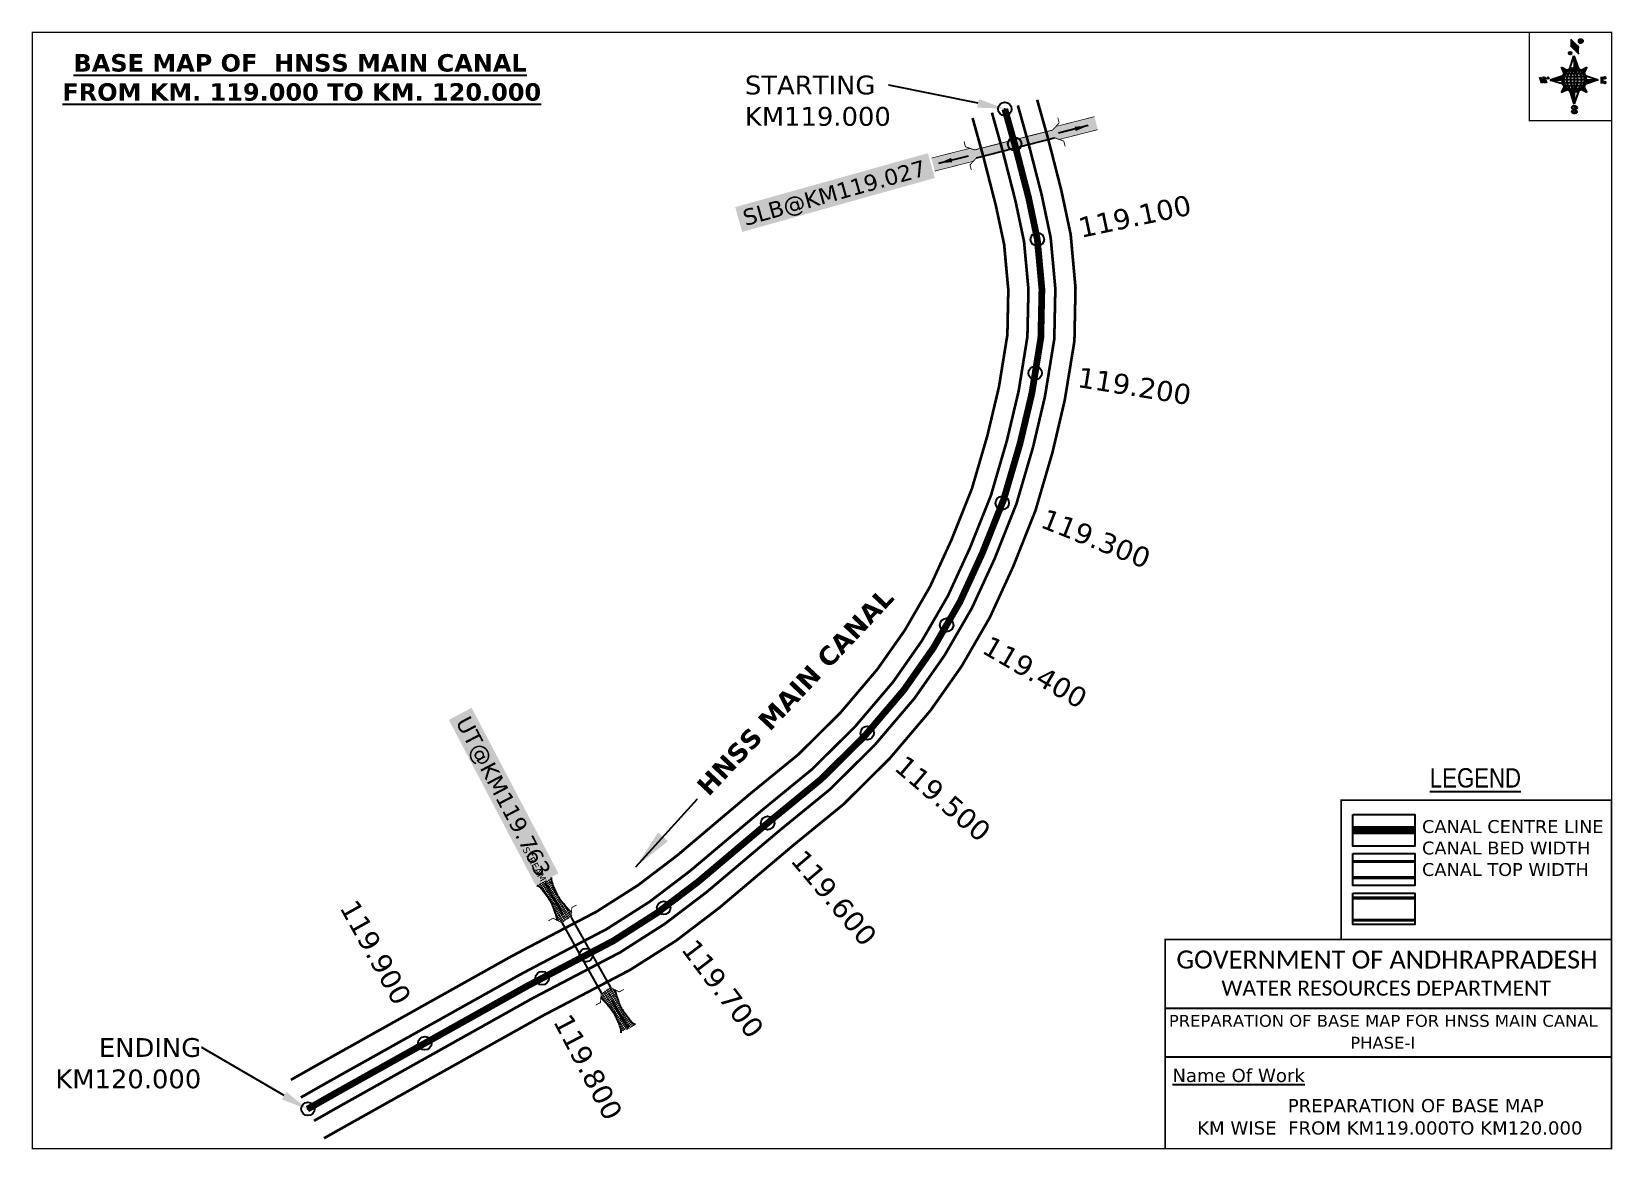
# Model space of a CAD drawing. Header units: inches. Extents: x 766768 to 767944, y 1703042 to 1703874.
import ezdxf
from ezdxf import colors
from ezdxf.entities.mleader import LeaderData, LeaderLine
from ezdxf.enums import TextEntityAlignment as Align
from ezdxf.math import Vec2, Vec3

# ---------------------------------------------------------------- set-up
doc = ezdxf.new("R2010")
doc.units = ezdxf.units.IN
doc.header["$MEASUREMENT"] = 0
doc.header["$PDMODE"] = 32
doc.header["$PDSIZE"] = 10
doc.linetypes.add('ACAD_ISO02W100', pattern=[15, 12, -3])
doc.linetypes.add('HIDDEN2', pattern=[0.1875, 0.125, -0.0625])
for name, color, linetype in [('AQUADUCT', 1, 'Continuous'), ('bord', 1, 'Continuous'), ('CANAL1', 1, 'Continuous'), ('CSMark', 72, 'Continuous'), ('DCBMS', 232, 'Continuous'), ('PAGE', 7, 'Continuous'), ('STRUCTURE', 5, 'Continuous'), ('TEXT', 7, 'Continuous')]:
    doc.layers.add(name, color=color, linetype=linetype)
doc.styles.add('ARIALN', font='ARIALN_1.TTF')
doc.styles.get("Standard").update_dxf_attribs({"font": 'verdana_0.ttf'})
doc.dimstyles.get("Standard").update_dxf_attribs({"dimtxt": 0.18, "dimasz": 0.18, "dimexe": 0.18, "dimexo": 0.0625, "dimgap": 0.09, "dimtad": 0, "dimtih": 1, "dimtoh": 1, "dimdec": 4, "dimzin": 0, "dimdsep": 46, "dimtxsty": 'Standard', "dimcen": 0.09, "dimadec": 0, "dimazin": 0, "dimtfac": 1, "dimtdec": 4, "dimtofl": 0, "dimtmove": 0, "dimatfit": 3, "dimfxl": 0, "dimtolj": 1, "dimtzin": 0, "dimarcsym": 0})
pattern_1 = [(267.297113149, (-8720374.938, 50637915.138), (10.5367255337, -0.497431438), [])]
pattern_2 = [(357.297113149, (-8720374.938, 50637915.138), (0.497431438, 10.5367255337), [])]

# ---------------------------------------------------------------- blocks, each defined once
blk = doc.blocks.new('*X16')
at = {"color": 0, "linetype": 'Continuous'}
for p, q in [((6321.6, 240.5), (6322.3, 241.2)), ((6321.6, 240.3), (6322.3, 241)), ((6321.6, 240.1), (6322.3, 240.8)), ((6321.6, 239.9), (6322.4, 240.7)), ((6321.6, 239.8), (6322.4, 240.6)), ((6321.6, 239.6), (6322.5, 240.5)), ((6321.6, 239.4), (6322.5, 240.3)), ((6321.6, 239.2), (6322.6, 240.2)), ((6321.7, 239.1), (6322.6, 240.1)), ((6321.8, 240.8), (6322.4, 241.4)), ((6321.8, 239), (6322.7, 240)), ((6321.8, 239), (6322.8, 239.9)), ((6321.9, 238.9), (6322.9, 239.8)), ((6322, 238.8), (6323, 239.7)), ((6322.1, 241.3), (6322.4, 241.6)), ((6322.1, 238.7), (6323.1, 239.6)), ((6322.2, 238.6), (6323.1, 239.6)), ((6322.3, 238.5), (6323.2, 239.5)), ((6322.4, 238.5), (6323.3, 239.4)), ((6322.5, 238.4), (6323.4, 239.3)), ((6322.7, 238.4), (6323.6, 239.3)), ((6322.8, 238.3), (6323.7, 239.2)), ((6322.9, 238.3), (6323.8, 239.1)), ((6323.1, 238.2), (6323.9, 239.1)), ((6323.2, 238.2), (6324, 239)), ((6323.3, 238.2), (6324.2, 239)), ((6323.5, 238.1), (6324.3, 238.9)), ((6323.7, 238.1), (6324.4, 238.9)), ((6323.8, 238.1), (6324.6, 238.8)), ((6324.1, 238.2), (6324.7, 238.8)), ((6324.3, 238.3), (6324.9, 238.8)), ((6324.6, 238.3), (6325.1, 238.8)), ((6324.8, 238.4), (6325.2, 238.8)), ((6325.1, 238.5), (6325.4, 238.8)), ((6325.4, 238.6), (6325.6, 238.8))]:
    blk.add_line(p, q, dxfattribs=at)
blk = doc.blocks.new('*X15')
at = {"color": 0, "linetype": 'Continuous'}
for p, q in [((6324.4, 240.3), (6324.5, 240.4)), ((6324.6, 240.3), (6324.8, 240.5)), ((6324.7, 240.2), (6325, 240.5)), ((6324.8, 240.2), (6325.2, 240.6)), ((6325, 240.1), (6325.5, 240.6)), ((6325.1, 240.1), (6325.6, 240.6)), ((6325.2, 240), (6325.8, 240.6)), ((6325.3, 240), (6326, 240.6)), ((6325.4, 239.9), (6326.1, 240.6)), ((6325.5, 239.8), (6326.2, 240.5)), ((6325.6, 239.8), (6326.3, 240.5)), ((6325.7, 239.7), (6326.5, 240.4)), ((6325.9, 239.6), (6326.6, 240.3)), ((6326, 239.5), (6326.7, 240.3)), ((6326, 239.4), (6326.8, 240.2)), ((6326.1, 239.3), (6327, 240.2)), ((6326.2, 239.3), (6327.1, 240.1)), ((6326.3, 239.2), (6327.1, 240)), ((6326.4, 239.1), (6327.2, 239.9)), ((6326.5, 239), (6327.3, 239.8)), ((6326.5, 238.9), (6327.4, 239.7)), ((6326.6, 238.8), (6327.5, 239.6)), ((6326.7, 238.7), (6327.5, 239.5)), ((6326.8, 238.6), (6327.6, 239.4)), ((6326.8, 238.5), (6327.7, 239.3)), ((6326.8, 236.5), (6327.4, 237)), ((6326.9, 238.3), (6327.8, 239.2)), ((6326.9, 238.2), (6327.9, 239.1)), ((6326.9, 236.8), (6327.6, 237.4)), ((6327, 238.1), (6327.8, 239)), ((6327, 237.9), (6327.8, 238.8)), ((6327, 237.8), (6327.8, 238.6)), ((6327, 237.6), (6327.8, 238.4)), ((6327, 237.4), (6327.8, 238.2)), ((6327, 237.3), (6327.8, 238)), ((6327, 237.1), (6327.8, 237.9))]:
    blk.add_line(p, q, dxfattribs=at)
blk = doc.blocks.new('H')
at = {"layer": 'bord', "extrusion": (0.000427885, 0.004792, 0.999988)}
h = blk.add_hatch(dxfattribs=at)
h.set_pattern_fill('LINE', color=8, scale=84.387686, angle=-2.7029, style=0)
h.set_pattern_definition(pattern_2)
h.paths.add_polyline_path([(-492, 786, -0.090992), (-448, 775), (-486, 912)])
h = blk.add_hatch(dxfattribs=at)
h.set_pattern_fill('LINE', color=8, scale=84.387686, angle=-92.7029, style=0)
h.set_pattern_definition(pattern_1)
h.paths.add_polyline_path([(-625, 665, -0.090992), (-615, 710), (-751, 671)])
h = blk.add_hatch(dxfattribs=at)
h.set_pattern_fill('LINE', color=8, scale=84.387686, angle=-2.7029, style=0)
h.set_pattern_definition(pattern_2)
h.paths.add_polyline_path([(-504, 533, -0.090992), (-549, 543), (-510, 406)])
h = blk.add_hatch(dxfattribs=at)
h.set_pattern_fill('LINE', color=8, scale=84.387686, angle=-92.7029, style=0)
h.set_pattern_definition(pattern_1)
h.paths.add_polyline_path([(-246, 647), (-372, 653, -0.090992), (-382, 609)])
for p, q in [((-519, 1020, -1217), (-435, 927, -1216)), ((-516, 1087, -1217), (-432, 994, -1217)), ((-538, 774, -1216), (-487, 906, -1216)), ((-487, 906, -1216), (-493, 780, -1216)), ((-487, 906, -1216), (-448, 769, -1216)), ((-865, 701, -1215), (-847, 638, -1215)), ((-847, 700, -1215), (-829, 637, -1215)), ((-829, 699, -1215), (-811, 636, -1215)), ((-829, 699, -1215), (-811, 698, -1215)), ((-811, 698, -1215), (-794, 635, -1215)), ((-752, 665, -1215), (-615, 704, -1215)), ((-627, 794, -1216), (-567, 760, -1216)), ((-627, 794, -1216), (-584, 747, -1215)), ((-599, 731, -1215), (-627, 794, -1216)), ((-421, 753, -1216), (-359, 781, -1216)), ((-359, 781, -1216), (-405, 739, -1216)), ((-359, 781, -1216), (-392, 721, -1215)), ((-379, 693, -1215), (-246, 641, -1215)), ((-213, 669, -1215), (-217, 601, -1215)), ((-752, 665, -1215), (-625, 659, -1215)), ((-619, 614, -1215), (-752, 665, -1215)), ((-639, 526, -1214), (-606, 585, -1215)), ((-639, 526, -1214), (-593, 568, -1215)), ((-577, 553, -1215), (-639, 526, -1214)), ((-511, 400, -1214), (-549, 537, -1214)), ((-460, 533, -1215), (-511, 400, -1214)), ((-505, 527, -1214), (-511, 400, -1214)), ((-371, 513, -1214), (-431, 546, -1215)), ((-371, 513, -1214), (-414, 560, -1215)), ((-399, 576, -1215), (-371, 513, -1214)), ((-246, 641, -1215), (-383, 603, -1215)), ((-373, 647, -1215), (-246, 641, -1215)), ((-197, 600, -1215), (-194, 668, -1215))]:
    blk.add_line(p, q, dxfattribs=at)
at = {"layer": 'bord', "color": 8, "linetype": 'ByBlock', "extrusion": (0.000427885, 0.004792, 0.999988)}
for p, q in [((-375, 679, -1215), (-620, 691, -1215)), ((-386, 711, -1215), (-605, 722, -1215)), ((-411, 744, -1216), (-578, 752, -1216)), ((-493, 780, -1216), (-505, 527, -1214)), ((-373, 647, -1215), (-625, 659, -1215)), ((-378, 616, -1215), (-623, 628, -1215)), ((-392, 585, -1215), (-611, 595, -1215)), ((-420, 555, -1215), (-587, 562, -1215))]:
    blk.add_line(p, q, dxfattribs=at)
at = {"layer": 'bord', "extrusion": (0.000427885, 0.004792, 0.999988), "elevation": -1212}
for points, const_width in [([(-522, 960), (-516, 1093)], 1.61), ([(-434, 933), (-428, 1066)], 1.61), ([(-870, 707), (-846, 706)], 0.642), ([(-829, 643), (-821, 678)], 0.642), ([(-793, 641), (-782, 694)], 0.642), ([(-223, 676), (-174, 673)], 0.706), ([(-829, 643), (-855, 644)], 0.642), ([(-811, 642), (-784, 641)], 0.642), ([(-177, 605), (-226, 607)], 0.706), ([(-195, 645), (-185, 644)], 0.706)]:
    blk.add_lwpolyline(points, dxfattribs=dict(at, const_width=const_width))
for points, const_width in [([(-414, 1073, 1), (-398, 1058, 1)], 22.3), ([(-530, 950, 1), (-520, 939, 1)], 14.8), ([(-776, 697, 1), (-769, 690, 1)], 8.9), ([(-180, 618, 1), (-173, 611, 1)], 9.79), ([(-178, 667, 1), (-171, 660, 1)], 9.79), ([(-490, 362, 1), (-498, 369, 1)], 11.1), ([(-525, 322, 1), (-533, 329, 1)], 11.1)]:
    blk.add_lwpolyline(points, format="xyb", close=True, dxfattribs=dict(at, const_width=const_width))
for points in [[(-537, 317), (-531, 310), (-520, 307), (-505, 307), (-494, 310), (-486, 318), (-487, 326), (-491, 333), (-494, 336), (-503, 341), (-522, 347), (-530, 352), (-534, 355), (-537, 363), (-537, 373), (-530, 381), (-520, 384), (-504, 384), (-493, 380), (-487, 373)], [(-522, 348), (-526, 354), (-528, 361), (-528, 371), (-526, 375), (-521, 381), (-515, 384)], [(-505, 307), (-499, 312), (-497, 319), (-497, 327), (-501, 335), (-509, 343)]]:
    blk.add_lwpolyline(points, dxfattribs=at)
at = {"layer": 'bord', "extrusion": (0.000427885, 0.004792, 0.999988)}
for centre, radius in [((-406, 1065, -1212), 22.3), ((-525, 944, -1212), 14.8), ((-773, 694, -1212), 8.9), ((-498, 659, -1212), 127), ((-177, 615, -1212), 9.79), ((-174, 663, -1212), 9.79), ((-494, 365, -1212), 11.1), ((-529, 325, -1212), 11.1)]:
    blk.add_circle(centre, radius, dxfattribs=at)
at = {"layer": 'bord', "color": 8, "linetype": 'ByBlock', "extrusion": (0.000427885, 0.004792, 0.999988)}
for centre, radius, start, end in [((-482, 658, -1212), 128, 94.9254, 259.6691), ((-437, 656, -1212), 141, 113.2864, 241.308), ((-316, 651, -1212), 222, 142.5892, 212.0053), ((-560, 662, -1212), 141, 293.2864, 61.308), ((-681, 668, -1212), 222, 322.5892, 32.0053), ((-515, 660, -1212), 128, 274.9254, 79.6691)]:
    blk.add_arc(centre, radius, start, end, dxfattribs=at)
at = {"layer": 'bord', "extrusion": (0.000427885, 0.004792, 0.999988)}
for points in [[(-516, 1093, -1212), (-431, 1000, -1212), (-519, 1026, -1212), (-434, 933, -1212)], [(-864, 707, -1212), (-846, 706, -1212), (-846, 644, -1212), (-829, 643, -1212)], [(-829, 705, -1212), (-811, 704, -1212), (-811, 642, -1212), (-793, 641, -1212)], [(-193, 674, -1212), (-197, 606, -1212), (-213, 675, -1212), (-216, 607, -1212)]]:
    blk.add_solid(points, dxfattribs=at)
at = {"layer": 'bord', "extrusion": (0.000427885, 0.004792, 0.999988), "xscale": 7.977342409717546, "yscale": 7.977342408231451, "zscale": 7.977342408476333, "rotation": 138.0840426661453}
for name, p in [('*X15', (38301, -31929, -1212)), ('*X16', (38314, -31951, -1212))]:
    blk.add_blockref(name, p, dxfattribs=at)
blk = doc.blocks.new('SLB')
at = {"layer": 'STRUCTURE'}
h = blk.add_hatch(dxfattribs=at)
h.set_pattern_fill('DOTS', color=6, scale=20, angle=320.3722, style=0)
h.set_pattern_definition([(320.372247934, (-159.4327, -72.9564), (1.2786241598, 0.5641323054), [0, -1.25])])
h.paths.add_polyline_path([(769699.5, 1706871.1), (769699.5, 1706861.1), (769729.1, 1706861.1), (769732.1, 1706863.1), (769792.1, 1706863.1), (769795.1, 1706861.1), (769824.7, 1706861.1), (769824.7, 1706871.1), (769795.1, 1706871.1), (769792.1, 1706869.1), (769732.1, 1706869.1), (769729.1, 1706871.1)])
at = {"layer": 'STRUCTURE', "color": 6, "linetype": 'ACAD_ISO02W100', "ltscale": 0.5, "const_width": 0.5}
for points in [[(769699.5, 1706871.1), (769729.1, 1706871.1)], [(769795.1, 1706871.1), (769824.7, 1706871.1)], [(769699.5, 1706861.1), (769729.1, 1706861.1)], [(769795.1, 1706861.1), (769824.7, 1706861.1)]]:
    blk.add_lwpolyline(points, dxfattribs=at)
at = {"layer": 'STRUCTURE', "color": 6, "const_width": 0.628}
for points in [[(769726.1, 1706877.1), (769726.1, 1706873.1), (769732.1, 1706869.1), (769792.1, 1706869.1), (769798.1, 1706873.1), (769798.1, 1706877.1)], [(769726.1, 1706855.1), (769726.1, 1706859.1), (769732.1, 1706863.1), (769792.1, 1706863.1), (769798.1, 1706859.1), (769798.1, 1706855.1)]]:
    blk.add_lwpolyline(points, dxfattribs=at)
at = {"layer": 'STRUCTURE', "color": 6}
blk.add_lwpolyline([(769732.1, 1706863.1), (769792.1, 1706863.1)], dxfattribs=at)
blk.add_lwpolyline([(769732.1, 1706863.1), (769792.1, 1706863.1)], dxfattribs=at)
at = {"layer": 'STRUCTURE', "color": 0}
blk.add_circle((769762.1, 1706866.1), 1.24, dxfattribs=at)
for points in [[(769703.8, 1706866), (769726.7, 1706866)], [(769818.6, 1706865.8), (769795.7, 1706865.8)]]:
    blk.add_leader(points, dimstyle='Standard', override={"dimasz": 10, "dimgap": 0.09, "dimtad": 0}, dxfattribs=at)
blk = doc.blocks.new('UT')
at = {"layer": 'STRUCTURE'}
h = blk.add_hatch(dxfattribs=at)
h.set_pattern_fill('DASH', color=150, scale=8, angle=-39.6278, style=0)
h.set_pattern_definition([(320.372247933, (-4370.464, -6260.8811), (1.40800153113, 0.132407282), [1, -1])])
h.paths.add_polyline_path([(765163, 1700681.9), (765165.6, 1700680.6), (765167.2, 1700680.3), (765169.1, 1700680), (765172.4, 1700679.6), (765176.4, 1700679.3), (765179.5, 1700679.5), (765183.1, 1700679.9), (765187.7, 1700680.9), (765188.9, 1700681.2), (765193.1, 1700682.2), (765196.1, 1700680.2), (765196.1, 1700672.2), (765193.1, 1700670.2), (765190.5, 1700670.8), (765188.1, 1700671.3), (765185.5, 1700671.8), (765183.6, 1700672.1), (765181, 1700672.5), (765180.3, 1700672.5), (765178.5, 1700672.6), (765176.7, 1700672.6), (765174.6, 1700672.5), (765172.5, 1700672.3), (765170.4, 1700672), (765168.5, 1700671.7), (765166.1, 1700671.2), (765165, 1700670.8), (765163, 1700669.7)])
h.paths.add_polyline_path([(765259.1, 1700682.2), (765256.1, 1700680.2), (765256.1, 1700672.2), (765259.1, 1700670.2), (765261.9, 1700671), (765264.4, 1700671.6), (765266.4, 1700672), (765269.1, 1700672.5), (765272.7, 1700673), (765276.1, 1700673.1), (765278.6, 1700672.9), (765281.2, 1700672.7), (765283.9, 1700672.3), (765286.4, 1700671.9), (765288, 1700671.3), (765289.2, 1700670.6), (765289.1, 1700682.7), (765287.6, 1700681.8), (765285.7, 1700681.2), (765283, 1700680.7), (765281.2, 1700680.4), (765276.7, 1700679.9), (765272.7, 1700679.9), (765268.7, 1700680.3), (765264.8, 1700681), (765261.2, 1700681.7)])
at = {"layer": 'STRUCTURE', "color": 150, "const_width": 0.628}
for points in [[(765190.1, 1700688.2), (765190.1, 1700684.2), (765196.1, 1700680.2), (765256.1, 1700680.2), (765262.1, 1700684.2), (765262.1, 1700688.2)], [(765190.1, 1700664.2), (765190.1, 1700668.2), (765196.1, 1700672.2), (765256.1, 1700672.2), (765262.1, 1700668.2), (765262.1, 1700664.2)]]:
    blk.add_lwpolyline(points, dxfattribs=at)
at = {"layer": 'STRUCTURE', "color": 150}
for points in [[(765196.1, 1700680.2), (765256.1, 1700680.2)], [(765196.1, 1700672.2), (765256.1, 1700672.2)], [(765196.1, 1700672.2), (765256.1, 1700672.2)]]:
    blk.add_lwpolyline(points, dxfattribs=at)
at = {"layer": 'STRUCTURE', "color": 0}
blk.add_circle((765226.1, 1700676.2), 1.89, dxfattribs=at)
at = {"layer": 'STRUCTURE', "color": 150}
for points in [[(765163, 1700681.9), (765164.4, 1700681.1), (765167.9, 1700680.2), (765171.2, 1700679.8), (765176.1, 1700679.4), (765184.7, 1700680.3), (765193.1, 1700682.2)], [(765289.1, 1700682.7), (765287.8, 1700681.9), (765284.3, 1700680.9), (765280.9, 1700680.4), (765276.1, 1700679.8), (765267.4, 1700680.5), (765259.1, 1700682.2)], [(765163, 1700669.7), (765164.3, 1700670.6), (765167.8, 1700671.6), (765171.2, 1700672.1), (765176, 1700672.6), (765184.7, 1700672), (765193.1, 1700670.2)], [(765289.2, 1700670.6), (765287.8, 1700671.4), (765284.2, 1700672.3), (765280.9, 1700672.7), (765276.1, 1700673.1), (765267.4, 1700672.2), (765259.1, 1700670.2)]]:
    blk.add_spline(points, degree=3, dxfattribs=at)
at = {"layer": 'STRUCTURE', "color": 0}
blk.add_text('STREAM', height=5, dxfattribs=at).set_placement((765148.2, 1700675.8), align=Align.MIDDLE_CENTER)
for points in [[(765190.9, 1700676), (765164.2, 1700675.8)], [(765289.3, 1700676.7), (765265.4, 1700676.4)]]:
    blk.add_leader(points, dimstyle='Standard', override={"dimasz": 10, "dimgap": 0.09, "dimtad": 0}, dxfattribs=at)

msp = doc.modelspace()

# ---------------------------------------------------------------- linework, layer by layer
at = {"color": 3}
for p in [(767492.1, 1703816.8), (767516.3, 1703719.8), (767514.7, 1703620.3), (767490.2, 1703523.5), (767448.8, 1703432.7), (767389.7, 1703352.3), (767315.6, 1703285.3), (767238.2, 1703222.1), (767147.8, 1703169.8), (767060.5, 1703121.4), (766973.5, 1703072.5)]:
    msp.add_point(p, dxfattribs=at)
at = {"layer": 'CANAL1', "color": 200, "const_width": 2}
for points in [[(767516.2, 1703823.6), (767524.4, 1703794.4), (767534.1, 1703756.5), (767541.1, 1703723.5), (767544.7, 1703683.6), (767543.9, 1703644.1), (767536.7, 1703600.1), (767527.6, 1703561.3), (767514.9, 1703517.9), (767498.4, 1703476.4), (767481, 1703438.4), (767460, 1703402.1), (767436.8, 1703369.1), (767406.3, 1703333.2), (767372, 1703299.2), (767334.4, 1703268.5), (767279.5, 1703222.1), (767247.6, 1703197.8), (767213.3, 1703176), (767159.4, 1703147.7), (767148.5, 1703142), (767005.8, 1703062.1), (766985.4, 1703050.6)], [(767468.1, 1703810.1), (767468.1, 1703810.1), (767476.1, 1703781.4), (767485.4, 1703745.1), (767491.6, 1703716), (767494.7, 1703681.9), (767494, 1703648.7), (767487.7, 1703609.8), (767479.2, 1703574), (767467.6, 1703534.2), (767452.4, 1703496.1), (767436.5, 1703461.4), (767417.8, 1703429), (767397.2, 1703399.7), (767369.6, 1703367.2), (767338.4, 1703336.3), (767302.5, 1703307), (767248.2, 1703261.1), (767219, 1703238.9), (767188.2, 1703219.3), (767136.1, 1703192), (767124.6, 1703185.9), (766981.3, 1703105.7), (766960.8, 1703094.1)]]:
    msp.add_lwpolyline(points, dxfattribs=at)
at = {"layer": 'CANAL1', "color": 5, "const_width": 2}
for points in [[(767482.5, 1703814.1), (767482.5, 1703814.1), (767490.6, 1703785.3), (767500, 1703748.5), (767506.4, 1703718.2), (767509.7, 1703682.4), (767508.9, 1703647.3), (767502.4, 1703606.9), (767493.7, 1703570.2), (767481.8, 1703529.3), (767466.2, 1703490.2), (767449.8, 1703454.5), (767430.4, 1703421), (767409.1, 1703390.5), (767380.6, 1703357), (767348.5, 1703325.2), (767312.1, 1703295.4), (767257.6, 1703249.4), (767227.6, 1703226.6), (767195.7, 1703206.3), (767143.1, 1703178.7), (767131.8, 1703172.7), (766988.6, 1703092.6), (766968.2, 1703081)], [(766978, 1703063.6), (766998.4, 1703075.2), (767141.3, 1703155.2), (767152.4, 1703161), (767205.8, 1703189), (767239, 1703210.2), (767270.1, 1703233.8), (767324.9, 1703280.1), (767361.9, 1703310.3), (767395.3, 1703343.4), (767425, 1703378.3), (767447.3, 1703410.2), (767467.6, 1703445.3), (767484.6, 1703482.3), (767500.7, 1703522.8), (767513.1, 1703565.1), (767522, 1703603), (767528.9, 1703645.5), (767529.7, 1703683.1), (767526.2, 1703721.2), (767519.5, 1703753), (767509.9, 1703790.5), (767501.8, 1703819.5)]]:
    msp.add_lwpolyline(points, dxfattribs=at)
at = {"layer": 'CANAL1', "color": 1, "linetype": 'HIDDEN2', "ltscale": 100, "const_width": 5}
msp.add_lwpolyline([(767492.1, 1703816.8), (767500.2, 1703787.9), (767509.8, 1703750.8), (767516.3, 1703719.7), (767519.7, 1703682.7), (767518.9, 1703646.4), (767512.2, 1703605), (767503.4, 1703567.7), (767491.2, 1703526), (767475.4, 1703486.3), (767458.7, 1703449.9), (767438.9, 1703415.6), (767417, 1703384.4), (767387.9, 1703350.2), (767355.2, 1703317.8), (767318.5, 1703287.7), (767263.9, 1703241.6), (767233.3, 1703218.4), (767200.8, 1703197.6), (767147.8, 1703169.8), (767136.6, 1703163.9), (766993.5, 1703083.9), (766973.1, 1703072.3)], dxfattribs=at)
at = {"layer": 'CANAL1', "color": 1, "linetype": 'HIDDEN2', "ltscale": 100, "const_width": 6, "elevation": -0.4}
msp.add_lwpolyline([(767797.2, 1703280), (767751.2, 1703280)], dxfattribs=at)
at = {"layer": 'CANAL1', "color": 5, "const_width": 2.4, "elevation": -0.4}
for points in [[(767797.2, 1703256.7), (767751.2, 1703256.7)], [(767797.2, 1703244.7), (767751.2, 1703244.7)]]:
    msp.add_lwpolyline(points, dxfattribs=at)
at = {"layer": 'CANAL1', "color": 200, "const_width": 2.4, "elevation": -0.4}
for points in [[(767797.2, 1703229.5), (767751.2, 1703229.5)], [(767797.2, 1703213), (767751.2, 1703213)]]:
    msp.add_lwpolyline(points, dxfattribs=at)
at = {"layer": 'PAGE', "const_width": 1}
msp.add_lwpolyline([(766768.4, 1703042.9), (767943.6, 1703042.9), (767943.6, 1703873.9), (766768.4, 1703873.9), (766768.4, 1703042.9)], dxfattribs=at)
at = {"layer": 'PAGE'}
for points, const_width in [([(767943.6, 1703873.9), (767882.5, 1703873.9), (767882.5, 1703808.2), (767943.6, 1703808.2)], 1), ([(767943.6, 1703198.6), (767742.3, 1703198.6), (767742.3, 1703302.4), (767943.6, 1703302.4)], 1.2), ([(767611.5, 1703198.6), (767943.6, 1703198.6), (767943.6, 1703042.9), (767611.5, 1703042.9)], 1.2)]:
    msp.add_lwpolyline(points, close=True, dxfattribs=dict(at, const_width=const_width))
at = {"layer": 'PAGE', "elevation": -0.4}
for points in [[(767751.2, 1703291.7), (767797.2, 1703291.7), (767797.2, 1703268.2), (767751.2, 1703268.2)], [(767751.2, 1703262.5), (767797.2, 1703262.5), (767797.2, 1703238.9), (767751.2, 1703238.9)], [(767751.2, 1703233.2), (767797.2, 1703233.2), (767797.2, 1703209.7), (767751.2, 1703209.7)]]:
    msp.add_lwpolyline(points, close=True, dxfattribs=at)
at = {"layer": 'PAGE'}
for points in [[(767611.5, 1703147.6), (767943.6, 1703147.6)], [(767611.5, 1703111.2), (767943.6, 1703111.2)]]:
    msp.add_lwpolyline(points, dxfattribs=at)
at = {"layer": 'STRUCTURE', "color": 0}
for p in [(767499.4, 1703790.8), (767180.5, 1703187)]:
    msp.add_point(p, dxfattribs=at)

# ---------------------------------------------------------------- block references
at = {"layer": 'AQUADUCT', "color": 1, "xscale": 0.0703495379661093, "yscale": 0.07034953800030053, "zscale": 0.07034953795990817, "rotation": 3.078330607406165}
msp.add_blockref('H', (767953.3, 1703794.5, 85.4), dxfattribs=at)
at = {"layer": 'STRUCTURE', "color": 0}
for name, p, rotation in [('SLB', (442054.7, -140121.1), 14.26497257815886), ('UT', (-1090254.6, 1536437.9), 299.3554650876199)]:
    msp.add_blockref(name, p, dxfattribs=dict(at, rotation=rotation))

# ---------------------------------------------------------------- texts
at = {"layer": 'CANAL1', "insert": (767260.9, 1703313.5), "char_height": 14, "width": 205.129, "attachment_point": 1, "rotation": 46.7406}
msp.add_mtext('\\pi0.96322;{\\fVerdana|b1|i0|c0|p34;HNSS MAIN CANAL}', dxfattribs=at)
at = {"layer": 'CSMark', "color": 1}
for s, rotation, p in [('119.100', 11.9322, (767547.2, 1703728.2)), ('119.200', 350.7817, (767546.6, 1703617.4)), ('119.300', 338.2821, (767520.4, 1703512.8)), ('119.400', 329.8968, (767477.8, 1703419)), ('119.500', 319.5521, (767413.7, 1703331.2)), ('119.600', 310.2153, (767337.6, 1703262.1)), ('119.900', 299.246, (767003.2, 1703226.2)), ('119.700', 307.2226, (767256.6, 1703195.9)), ('119.800', 297.6751, (767162.3, 1703141.3))]:
    msp.add_text(s, height=15, rotation=rotation, dxfattribs=at).set_placement(p, align=Align.MIDDLE_LEFT)
at = {"layer": 'PAGE', "extrusion": (0.000201441, 0.004807, 0.999988), "style": 'ARIALN'}
msp.add_text('%%ULEGEND', height=14.4, rotation=359.9999, dxfattribs=at).set_placement((767842.3, 1703298.5, 8342.2), align=Align.MIDDLE)
at = {"layer": 'PAGE', "extrusion": (0.000201441, 0.004807, 0.999988)}
for s, height, p in [('PREPARATION OF BASE MAP FOR HNSS MAIN CANAL', 8.878, (767614.2, 1703113.2, 8341.3)), ('%%UName Of Work', 9.822, (767616.8, 1703072.1, 8340))]:
    msp.add_text(s, height=height, rotation=359.9999, dxfattribs=at).set_placement(p)
for s, height, p in [('PHASE-I', 8.88, (767773.3, 1703101.3, 8341.2)), ('PREPARATION OF BASE MAP', 9.822, (767797.9, 1703054.5, 8340)), ('KM WISE  FROM KM119.000TO KM120.000', 9.822, (767778.6, 1703037.9, 8340))]:
    msp.add_text(s, height=height, rotation=359.9999, dxfattribs=at).set_placement(p, align=Align.MIDDLE_CENTER)
at = {"layer": 'PAGE', "extrusion": (0.000201441, 0.004807, 0.999988), "attachment_point": 1, "text_direction": (1, -1e-06, -0.000201)}
for s, insert, char_height, width in [('CANAL CENTRE LINE CANAL BED WIDTH {\\H2.3741x; }CANAL TOP WIDTH{\\H1.9188x; }', (767802.6, 1703287.5, -0.4), 9.6, 168.926), ('\\pi3.5885;{\\fCalibri|b0|i0|c0|p34;\\H1.3333x;GOVERNMENT OF ANDHRAPRADESH\\P\\pi37.073;\\H0.83998x;WATER RESOURCES DEPARTMENT}', (767616.2, 1703190.4, -1.3), 10.059, 321.276)]:
    msp.add_mtext(s, dxfattribs=dict(at, insert=insert, char_height=char_height, width=width))
at = {"layer": 'STRUCTURE', "color": 5, "char_height": 12, "attachment_point": 1, "bg_fill": 1, "box_fill_scale": 1.3, "bg_fill_color": 7, "bg_fill_true_color": 16777215, "bg_fill_transparency": 4390977}
for s, insert, width, rotation in [('SLB@KM119.027', (767295.9, 1703741.3), 141.678, 15.6431), ('UT@KM119.763', (767093.8, 1703366.2), 131.943, 297.6751)]:
    msp.add_mtext(s, dxfattribs=dict(at, insert=insert, width=width, rotation=rotation))
at = {"layer": 'TEXT', "color": 1, "insert": (766777.3, 1703857.7), "char_height": 13, "width": 379.826, "attachment_point": 1}
msp.add_mtext('\\pi21.755;{\\fVerdana|b1|i0|c0|p34;\\LBASE MAP OF  HNSS MAIN CANAL \\P\\pi13.452;FROM KM. 119.000 TO KM. 120.000}', dxfattribs=at)

# ---------------------------------------------------------------- leaders
at = {"layer": 'CANAL1'}
msp.add_leader([(767217.6, 1703252.8), (767263.4, 1703303.4)], dimstyle='Standard', override={"dimasz": 30, "dimgap": 0.09, "dimtad": 0}, dxfattribs=at)
at = {"layer": 'DCBMS', "color": 5}
ml = msp.add_multileader_mtext('Standard', dxfattribs=at)
ml.set_content('STARTING\\PKM119.000', color=5)
ml.set_leader_properties()
ml.build(insert=Vec2(0, 0))
ml.multileader.update_dxf_attribs({"dogleg_length": 0.36, "arrow_head_size": 20})
ctx = ml.context
ctx.base_point, ctx.char_height, ctx.arrow_head_size, ctx.landing_gap_size, ctx.plane_origin = Vec3(767298.6, 1703834.5), 14, 20, 0.09, Vec3(767445.6, 1703898.8)
notes = []
notes.append((ctx, [(0, (1, 1, 0), (767405.9, 1703834.5), (-1, 0), 0.36, [(0, [(767491.8, 1703817.1)], 0, [])])]))
ctx.mtext.insert, ctx.mtext.flow_direction = Vec3(767298.7, 1703841.7), 5
for ctx, leaders in notes:
    for number, flags, end, landing, length, lines in leaders:
        leader = LeaderData()
        leader.index, (leader.has_last_leader_line, leader.has_dogleg_vector, leader.attachment_direction) = number, flags
        leader.last_leader_point, leader.dogleg_vector, leader.dogleg_length = Vec3(end), Vec3(landing), length
        for number, points, colour, breaks in lines:
            line = LeaderLine()
            line.index, line.vertices, line.color, line.breaks = number, Vec3.list(points), colors.encode_raw_color(colour), breaks
            leader.lines.append(line)
        ctx.leaders.append(leader)

# ---------------------------------------------------------------- next in the draw order: leaders
ml = msp.add_multileader_mtext('Standard', dxfattribs=at)
ml.set_content('ENDING \\PKM120.000', color=5)
ml.set_leader_properties()
ml.build(insert=Vec2(0, 0))
ml.multileader.update_dxf_attribs({"dogleg_length": 0.36, "arrow_head_size": 20})
ctx = ml.context
ctx.base_point, ctx.char_height, ctx.arrow_head_size, ctx.landing_gap_size, ctx.plane_origin = Vec3(766787.2, 1703118.1), 14, 20, 0.09, Vec3(766930.5, 1703039.7)
ctx.text_align_type = 2
notes = []
notes.append((ctx, [(0, (1, 1, 0), (766894.6, 1703118.1), (-1, 0), 0.36, [(0, [(766973.1, 1703072.3)], 0, [])])]))
ctx.mtext.insert, ctx.mtext.width, ctx.mtext.alignment, ctx.mtext.flow_direction = Vec3(766894.1, 1703125.2), 108.896, 3, 5
ctx.mtext.has_bg_fill, ctx.mtext.bg_color, ctx.mtext.bg_scale_factor, ctx.mtext.bg_transparency, ctx.mtext.use_window_bg_color = 1, -1027028792, 1.5, 0, 1
for ctx, leaders in notes:
    for number, flags, end, landing, length, lines in leaders:
        leader = LeaderData()
        leader.index, (leader.has_last_leader_line, leader.has_dogleg_vector, leader.attachment_direction) = number, flags
        leader.last_leader_point, leader.dogleg_vector, leader.dogleg_length = Vec3(end), Vec3(landing), length
        for number, points, colour, breaks in lines:
            line = LeaderLine()
            line.index, line.vertices, line.color, line.breaks = number, Vec3.list(points), colors.encode_raw_color(colour), breaks
            leader.lines.append(line)
        ctx.leaders.append(leader)

doc.saveas('drawing.dxf')
